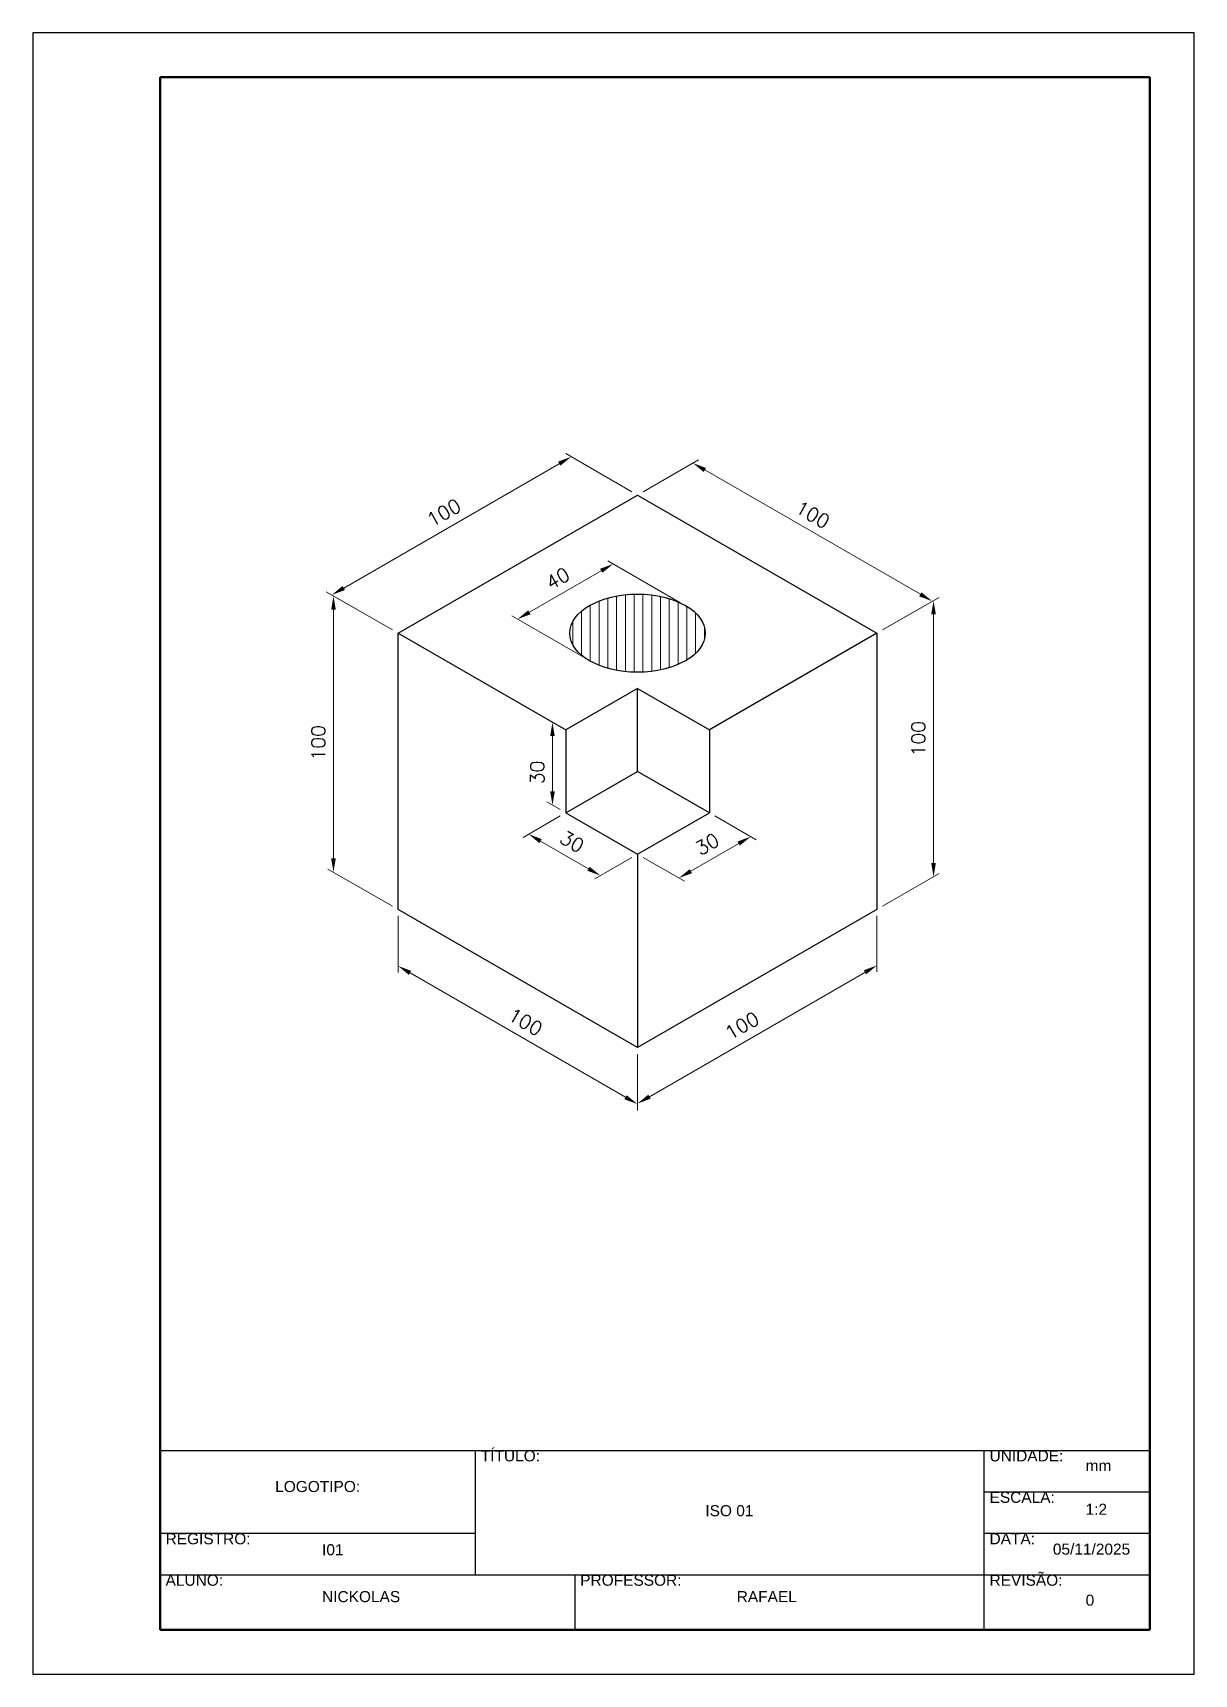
# Paper-space layout 'Layout1' of a CAD drawing. Header units: millimetres. Extents: x 3 to 213, y 13 to 310.
# The model-space entities are those that its viewports show. They can reach past a viewport. Long polylines and large blocks are cut down to what shows.
import ezdxf

# ---------------------------------------------------------------- set-up
doc = ezdxf.new("R2010")
doc.units = ezdxf.units.MM
for name, color, linetype, lineweight in [('CONTORNO 1', 3, 'Continuous', 25), ('CONTORNO 2', 4, 'Continuous', 30), ('CONTORNO 3', 6, 'Continuous', 50), ('COTA', 1, 'Continuous', 13), ('HACHURA', 1, 'Continuous', 13), ('TEXTO 1', 2, 'Continuous', 25), ('TEXTO 2', 3, 'Continuous', 25), ('VIEWPORT', 9, 'Continuous', 13)]:
    doc.layers.add(name, color=color, linetype=linetype, lineweight=lineweight)
doc.layers.get('VIEWPORT').off()
doc.styles.add('ROMANS', font='romans.shx')
doc.styles.get("Standard").update_dxf_attribs({"font": 'arial.ttf'})
doc.dimstyles.new('Padrão', dxfattribs={"dimscale": 2, "dimtxt": 2.5, "dimasz": 2.5, "dimexe": 1, "dimexo": 1, "dimgap": 1.5, "dimtad": 1, "dimdsep": 46, "dimtxsty": 'ROMANS', "dimcen": 2.5, "dimclrd": 1, "dimclre": 1, "dimclrt": 2, "dimadec": 0, "dimazin": 2, "dimtfac": 1, "dimtmove": 0, "dimatfit": 3, "dimfxl": 0, "dimlwd": -1, "dimlwe": -1, "dimarcsym": 0})

# ---------------------------------------------------------------- blocks, each defined once
blk = doc.blocks.new('*D16')
at = {"layer": 'COTA', "color": 1}
for p, q in [((2570.96, 2487.79), (2546.98, 2501.63)), ((2466.71, 2452.97), (2544.65, 2497.97)), ((2484.36, 2437.79), (2460.38, 2451.63))]:
    blk.add_line(p, q, dxfattribs=at)
for points in [[(2544.24, 2498.7), (2545.07, 2497.25), (2548.98, 2500.47)], [(2466.29, 2453.7), (2467.13, 2452.25), (2462.38, 2450.47)]]:
    blk.add_solid(points, dxfattribs=at)
at = {"layer": 'Defpoints', "color": 0}
for p in [(2548.98, 2500.47), (2572.96, 2486.63), (2486.36, 2436.63)]:
    blk.add_point(p, dxfattribs=at)
at = {"layer": 'COTA', "color": 2, "insert": (2502.93, 2480.24), "char_height": 5, "attachment_point": 5, "rotation": 30, "style": 'ROMANS'}
blk.add_mtext('100', dxfattribs=at)
blk = doc.blocks.new('*D17')
at = {"layer": 'COTA', "color": 1}
for p, q in [((2574.96, 2487.79), (2594.98, 2499.34)), ((2597.31, 2495.69), (2675.25, 2450.69)), ((2661.56, 2437.79), (2681.58, 2449.34))]:
    blk.add_line(p, q, dxfattribs=at)
for points in [[(2597.72, 2496.41), (2596.89, 2494.96), (2592.98, 2498.19)], [(2675.66, 2451.41), (2674.83, 2449.96), (2679.58, 2448.19)]]:
    blk.add_solid(points, dxfattribs=at)
at = {"layer": 'Defpoints', "color": 0}
for p in [(2572.96, 2486.63), (2679.58, 2448.19), (2659.56, 2436.63)]:
    blk.add_point(p, dxfattribs=at)
at = {"layer": 'COTA', "color": 2, "insert": (2636.28, 2479.54), "char_height": 5, "attachment_point": 5, "rotation": 330, "style": 'ROMANS'}
blk.add_mtext('100', dxfattribs=at)
blk = doc.blocks.new('*D18')
at = {"layer": 'COTA', "color": 1}
for p, q in [((2661.56, 2437.79), (2682.03, 2449.6)), ((2680.03, 2443.44), (2680.03, 2353.44)), ((2661.56, 2337.79), (2682.03, 2349.6))]:
    blk.add_line(p, q, dxfattribs=at)
for points in [[(2679.19, 2443.44), (2680.86, 2443.44), (2680.03, 2448.44)], [(2679.19, 2353.44), (2680.86, 2353.44), (2680.03, 2348.44)]]:
    blk.add_solid(points, dxfattribs=at)
at = {"layer": 'Defpoints', "color": 0}
for p in [(2659.56, 2436.63), (2680.03, 2348.44), (2659.56, 2336.63)]:
    blk.add_point(p, dxfattribs=at)
at = {"layer": 'COTA', "color": 2, "insert": (2674.53, 2398.44), "char_height": 5, "attachment_point": 5, "rotation": 90, "style": 'ROMANS'}
blk.add_mtext('100', dxfattribs=at)
blk = doc.blocks.new('*D19')
at = {"layer": 'COTA', "color": 1}
for p, q in [((2659.56, 2334.32), (2659.56, 2314.08)), ((2577.29, 2268.89), (2655.23, 2313.89)), ((2572.96, 2284.32), (2572.96, 2264.08))]:
    blk.add_line(p, q, dxfattribs=at)
for points in [[(2654.82, 2314.62), (2655.65, 2313.17), (2659.56, 2316.39)], [(2576.87, 2269.62), (2577.71, 2268.17), (2572.96, 2266.39)]]:
    blk.add_solid(points, dxfattribs=at)
at = {"layer": 'Defpoints', "color": 0}
for p in [(2659.56, 2336.63), (2659.56, 2316.39), (2572.96, 2286.63)]:
    blk.add_point(p, dxfattribs=at)
at = {"layer": 'COTA', "color": 2, "insert": (2610.76, 2294.57), "char_height": 5, "attachment_point": 5, "rotation": 30, "style": 'ROMANS'}
blk.add_mtext('100', dxfattribs=at)
blk = doc.blocks.new('*D20')
at = {"layer": 'COTA', "color": 1}
for p, q in [((2486.36, 2334.32), (2486.36, 2313.89)), ((2490.69, 2313.7), (2568.63, 2268.7)), ((2572.96, 2284.32), (2572.96, 2263.89))]:
    blk.add_line(p, q, dxfattribs=at)
for points in [[(2491.1, 2314.42), (2490.27, 2312.97), (2486.36, 2316.2)], [(2569.05, 2269.42), (2568.21, 2267.97), (2572.96, 2266.2)]]:
    blk.add_solid(points, dxfattribs=at)
at = {"layer": 'Defpoints', "color": 0}
for p in [(2486.36, 2336.63), (2572.96, 2286.63), (2572.96, 2266.2)]:
    blk.add_point(p, dxfattribs=at)
at = {"layer": 'COTA', "color": 2, "insert": (2532.41, 2295.96), "char_height": 5, "attachment_point": 5, "rotation": 330, "style": 'ROMANS'}
blk.add_mtext('100', dxfattribs=at)
blk = doc.blocks.new('*D21')
at = {"layer": 'COTA', "color": 1}
for p, q in [((2484.36, 2437.79), (2461, 2451.27)), ((2463, 2445.12), (2463, 2355.12)), ((2484.36, 2337.79), (2461, 2351.27))]:
    blk.add_line(p, q, dxfattribs=at)
for points in [[(2462.16, 2445.12), (2463.83, 2445.12), (2463, 2450.12)], [(2462.16, 2355.12), (2463.83, 2355.12), (2463, 2350.12)]]:
    blk.add_solid(points, dxfattribs=at)
at = {"layer": 'Defpoints', "color": 0}
for p in [(2486.36, 2436.63), (2463, 2350.12), (2486.36, 2336.63)]:
    blk.add_point(p, dxfattribs=at)
at = {"layer": 'COTA', "color": 2, "insert": (2457.5, 2396.94), "char_height": 5, "attachment_point": 5, "rotation": 90, "style": 'ROMANS'}
blk.add_mtext('100', dxfattribs=at)
blk = doc.blocks.new('*D22')
at = {"layer": 'COTA', "color": 1}
for p, q in [((2544.98, 2402.79), (2540.2, 2405.55)), ((2542.2, 2399.39), (2542.2, 2379.39)), ((2544.98, 2372.79), (2540.2, 2375.55))]:
    blk.add_line(p, q, dxfattribs=at)
for points in [[(2541.37, 2399.39), (2543.03, 2399.39), (2542.2, 2404.39)], [(2541.37, 2379.39), (2543.03, 2379.39), (2542.2, 2374.39)]]:
    blk.add_solid(points, dxfattribs=at)
at = {"layer": 'Defpoints', "color": 0}
for p in [(2546.98, 2401.63), (2542.2, 2374.39), (2546.98, 2371.63)]:
    blk.add_point(p, dxfattribs=at)
at = {"layer": 'COTA', "color": 2, "insert": (2536.7, 2386.22), "char_height": 5, "attachment_point": 5, "rotation": 90, "style": 'ROMANS'}
blk.add_mtext('30', dxfattribs=at)
blk = doc.blocks.new('*D23')
at = {"layer": 'COTA', "color": 1}
for p, q in [((2544.98, 2370.48), (2531.57, 2362.74)), ((2537.9, 2361.39), (2555.23, 2351.39)), ((2570.96, 2355.48), (2557.56, 2347.74))]:
    blk.add_line(p, q, dxfattribs=at)
for points in [[(2538.32, 2362.11), (2537.49, 2360.67), (2533.57, 2363.89)], [(2555.64, 2352.11), (2554.81, 2350.67), (2559.56, 2348.89)]]:
    blk.add_solid(points, dxfattribs=at)
at = {"layer": 'Defpoints', "color": 0}
for p in [(2546.98, 2371.63), (2572.96, 2356.63), (2559.56, 2348.89)]:
    blk.add_point(p, dxfattribs=at)
at = {"layer": 'COTA', "color": 2, "insert": (2549.31, 2361.15), "char_height": 5, "attachment_point": 5, "rotation": 330, "style": 'ROMANS'}
blk.add_mtext('30', dxfattribs=at)
blk = doc.blocks.new('*D24')
at = {"layer": 'COTA', "color": 1}
for p, q in [((2600.94, 2370.48), (2615.9, 2361.84)), ((2592.25, 2350.5), (2609.57, 2360.5)), ((2574.96, 2355.48), (2589.91, 2346.84))]:
    blk.add_line(p, q, dxfattribs=at)
for points in [[(2609.15, 2361.22), (2609.98, 2359.77), (2613.9, 2363)], [(2591.83, 2351.22), (2592.66, 2349.77), (2587.91, 2348)]]:
    blk.add_solid(points, dxfattribs=at)
at = {"layer": 'Defpoints', "color": 0}
for p in [(2598.94, 2371.63), (2613.9, 2363), (2572.96, 2356.63)]:
    blk.add_point(p, dxfattribs=at)
at = {"layer": 'COTA', "color": 2, "insert": (2598.16, 2360.26), "char_height": 5, "attachment_point": 5, "rotation": 30, "style": 'ROMANS'}
blk.add_mtext('30', dxfattribs=at)
blk = doc.blocks.new('*D25')
at = {"layer": 'COTA', "color": 1}
for p, q in [((2533.87, 2444.2), (2559.85, 2459.2)), ((2588.28, 2447.79), (2562.18, 2462.86)), ((2553.64, 2427.79), (2527.54, 2442.86))]:
    blk.add_line(p, q, dxfattribs=at)
for points in [[(2559.43, 2459.92), (2560.27, 2458.48), (2564.18, 2461.7)], [(2533.45, 2444.92), (2534.28, 2443.48), (2529.54, 2441.7)]]:
    blk.add_solid(points, dxfattribs=at)
at = {"layer": 'Defpoints', "color": 0}
for p in [(2564.18, 2461.7), (2590.28, 2446.63), (2555.64, 2426.63)]:
    blk.add_point(p, dxfattribs=at)
at = {"layer": 'COTA', "color": 2, "insert": (2544.11, 2456.46), "char_height": 5, "attachment_point": 5, "rotation": 30, "style": 'ROMANS'}
blk.add_mtext('40', dxfattribs=at)

msp = doc.modelspace()

# ---------------------------------------------------------------- hatches: boundary and pattern name
at = {"layer": 'HACHURA'}
h = msp.add_hatch(dxfattribs=at)
h.set_pattern_fill('ANSI31', color=256, angle=45)
edge = h.paths.add_edge_path()
edge.add_ellipse((2572.961, 2436.63), major_axis=(-24.495, 0), ratio=0.5773503, start_angle=0, end_angle=360)

# ---------------------------------------------------------------- linework, layer by layer
at = {"layer": 'CONTORNO 1'}
for p, q in [((2486.358, 2436.63), (2572.961, 2486.63)), ((2572.961, 2486.63), (2659.563, 2436.63)), ((2486.358, 2336.63), (2486.358, 2436.63)), ((2486.358, 2436.63), (2546.98, 2401.63)), ((2659.563, 2436.63), (2598.941, 2401.63)), ((2659.563, 2436.63), (2659.563, 2336.63)), ((2572.961, 2416.63), (2546.98, 2401.63)), ((2572.961, 2386.63), (2572.961, 2416.63)), ((2572.961, 2416.63), (2598.941, 2401.63)), ((2546.98, 2401.63), (2546.98, 2371.63)), ((2598.941, 2401.63), (2598.941, 2371.63)), ((2546.98, 2371.63), (2572.961, 2386.63)), ((2598.941, 2371.63), (2572.961, 2386.63)), ((2546.98, 2371.63), (2572.961, 2356.63)), ((2572.961, 2356.63), (2598.941, 2371.63)), ((2572.961, 2356.63), (2572.961, 2286.63)), ((2572.961, 2286.63), (2486.358, 2336.63)), ((2659.563, 2336.63), (2572.961, 2286.63))]:
    msp.add_line(p, q, dxfattribs=at)
msp.add_ellipse((2572.961, 2436.63), major_axis=(-24.495, 0), ratio=0.5773503, dxfattribs=at)

# ---------------------------------------------------------------- dimensions: what is measured, and where the dimension line sits
at = {"layer": 'COTA'}
for p1, p2, distance, picture, middle in [((2486.358, 2436.63), (2572.961, 2486.63), 23.977, '*D16', (2502.932, 2480.237)), ((2555.64, 2426.63), (2590.281, 2446.63), 26.103, '*D25', (2544.108, 2456.464)), ((2659.563, 2436.63), (2659.563, 2336.63), 20.463, '*D18', (2674.526, 2398.445)), ((2546.98, 2371.63), (2572.961, 2356.63), -13.405, '*D23', (2549.315, 2361.154)), ((2572.961, 2356.63), (2598.941, 2371.63), -14.954, '*D24', (2598.155, 2360.26)), ((2486.358, 2336.63), (2572.961, 2286.63), -17.697, '*D20', (2532.409, 2295.959))]:
    dim = msp.add_aligned_dim(p1=p1, p2=p2, distance=distance, dimstyle='Padrão', dxfattribs=at)
    dim.commit()
    dim.dimension.update_dxf_attribs({"geometry": picture, "text_midpoint": middle})
for base, p1, p2, angle, picture, middle in [((2679.578, 2448.186), (2572.961, 2486.63), (2659.563, 2436.63), 330, '*D17', (2633.526, 2474.773)), ((2462.997, 2350.118), (2486.358, 2436.63), (2486.358, 2336.63), 270, '*D21', (2462.997, 2396.943)), ((2542.198, 2374.391), (2546.98, 2401.63), (2546.98, 2371.63), 270, '*D22', (2542.198, 2386.216)), ((2659.563, 2316.394), (2572.961, 2286.63), (2659.563, 2336.63), 30, '*D19', (2613.512, 2289.806))]:
    dim = msp.add_linear_dim(base=base, p1=p1, p2=p2, angle=angle, dimstyle='Padrão', dxfattribs=at)
    dim.commit()
    dim.dimension.update_dxf_attribs({"geometry": picture, "text_midpoint": middle, "dimtype": 161})

psp = doc.layouts.get("Layout1")

# ---------------------------------------------------------------- linework, layer by layer
at = {"layer": 'CONTORNO 2'}
for p, q in [((3.32, 309.94), (3.32, 12.94)), ((213.32, 309.94), (3.32, 309.94)), ((213.32, 12.94), (213.32, 309.94)), ((26.32, 53.44), (205.32, 53.44)), ((83.32, 53.44), (83.32, 30.94)), ((175.32, 53.44), (205.32, 53.44)), ((175.32, 20.94), (175.32, 53.44)), ((175.32, 45.94), (205.32, 45.94)), ((26.32, 38.44), (83.32, 38.44)), ((175.32, 38.44), (205.32, 38.44)), ((175.32, 38.44), (205.32, 38.44)), ((26.32, 30.94), (205.32, 30.94)), ((101.3, 30.94), (101.3, 20.94)), ((175.32, 30.94), (205.32, 30.94)), ((3.32, 12.94), (213.32, 12.94))]:
    psp.add_line(p, q, dxfattribs=at)
at = {"layer": 'CONTORNO 3'}
for p, q in [((26.32, 301.94), (26.32, 20.94)), ((205.32, 301.94), (26.32, 301.94)), ((205.32, 20.94), (205.32, 301.94)), ((26.32, 20.94), (205.32, 20.94))]:
    psp.add_line(p, q, dxfattribs=at)

# ---------------------------------------------------------------- texts
at = {"layer": 'TEXTO 1', "char_height": 2, "attachment_point": 1}
for s, insert in [('{\\W1.288224; }mm{\\H1.5x; }', (192.69, 51.68)), ('{\\W1.288224; }ISO 01{\\H1.51774x; }', (123.93, 43.52)), ('{\\W1.288224; }1:2{\\H1.50409x; }', (192.69, 43.78)), ('{\\W1.288224; }I01{\\H1.50409x; }', (54.62, 36.46)), ('{\\W1.288224; }05/11/2025{\\H1.51705x; }', (186.77, 36.56)), ('{\\W1.288224; }NICKOLAS{\\H1.51774x; }', (54.62, 27.97)), ('{\\W1.288224; }RAFAEL{\\H1.5x; }', (129.6, 27.97)), ('{\\W1.288224; }0{\\H1.50409x; }', (192.7, 27.33))]:
    psp.add_mtext_dynamic_manual_height_columns(s, width=74.98, gutter_width=653.2, heights=[0], dxfattribs=dict(at, insert=insert))
at = {"layer": 'TEXTO 2', "char_height": 2}
for s, width, insert, attachment_point in [('{\\W1.288224; }TÍTULO:{\\H1.75239x; }', 57, (83.32, 53.44), 1), ('{\\W1.288224; }UNIDADE:{\\H1.5x; }', 57, (175.32, 53.44), 1), ('LOGOTIPO:', 57, (54.82, 46.88), 5), ('{\\W1.288224; }ESCALA:{\\H1.51705x; }', 57, (175.32, 45.94), 1), ('{\\W1.288224; }REGISTRO:{\\H1.51774x; }', 57, (26.32, 38.44), 1), ('{\\W1.288224; }DATA:{\\H1.5x; }', 57, (175.32, 38.44), 1), ('{\\W1.288224; }ALUNO:{\\H1.51774x; }', 74.98, (26.32, 30.94), 1), ('{\\W1.288224; }PROFESSOR:{\\H1.51774x; }', 74.98, (101.3, 30.94), 1), ('{\\W1.288224; }REVISÃO:{\\H1.71896x; }', 57, (175.32, 30.94), 1)]:
    psp.add_mtext_dynamic_manual_height_columns(s, width=width, gutter_width=653.2, heights=[0], dxfattribs=dict(at, insert=insert, attachment_point=attachment_point))

# ---------------------------------------------------------------- viewports
at = {"layer": 'VIEWPORT'}
psp.add_viewport(center=(115.82, 177.69), size=(179, 248.5), view_center_point=(2579.279, 2389.402), view_height=497, dxfattribs=at)

doc.saveas('drawing.dxf')
